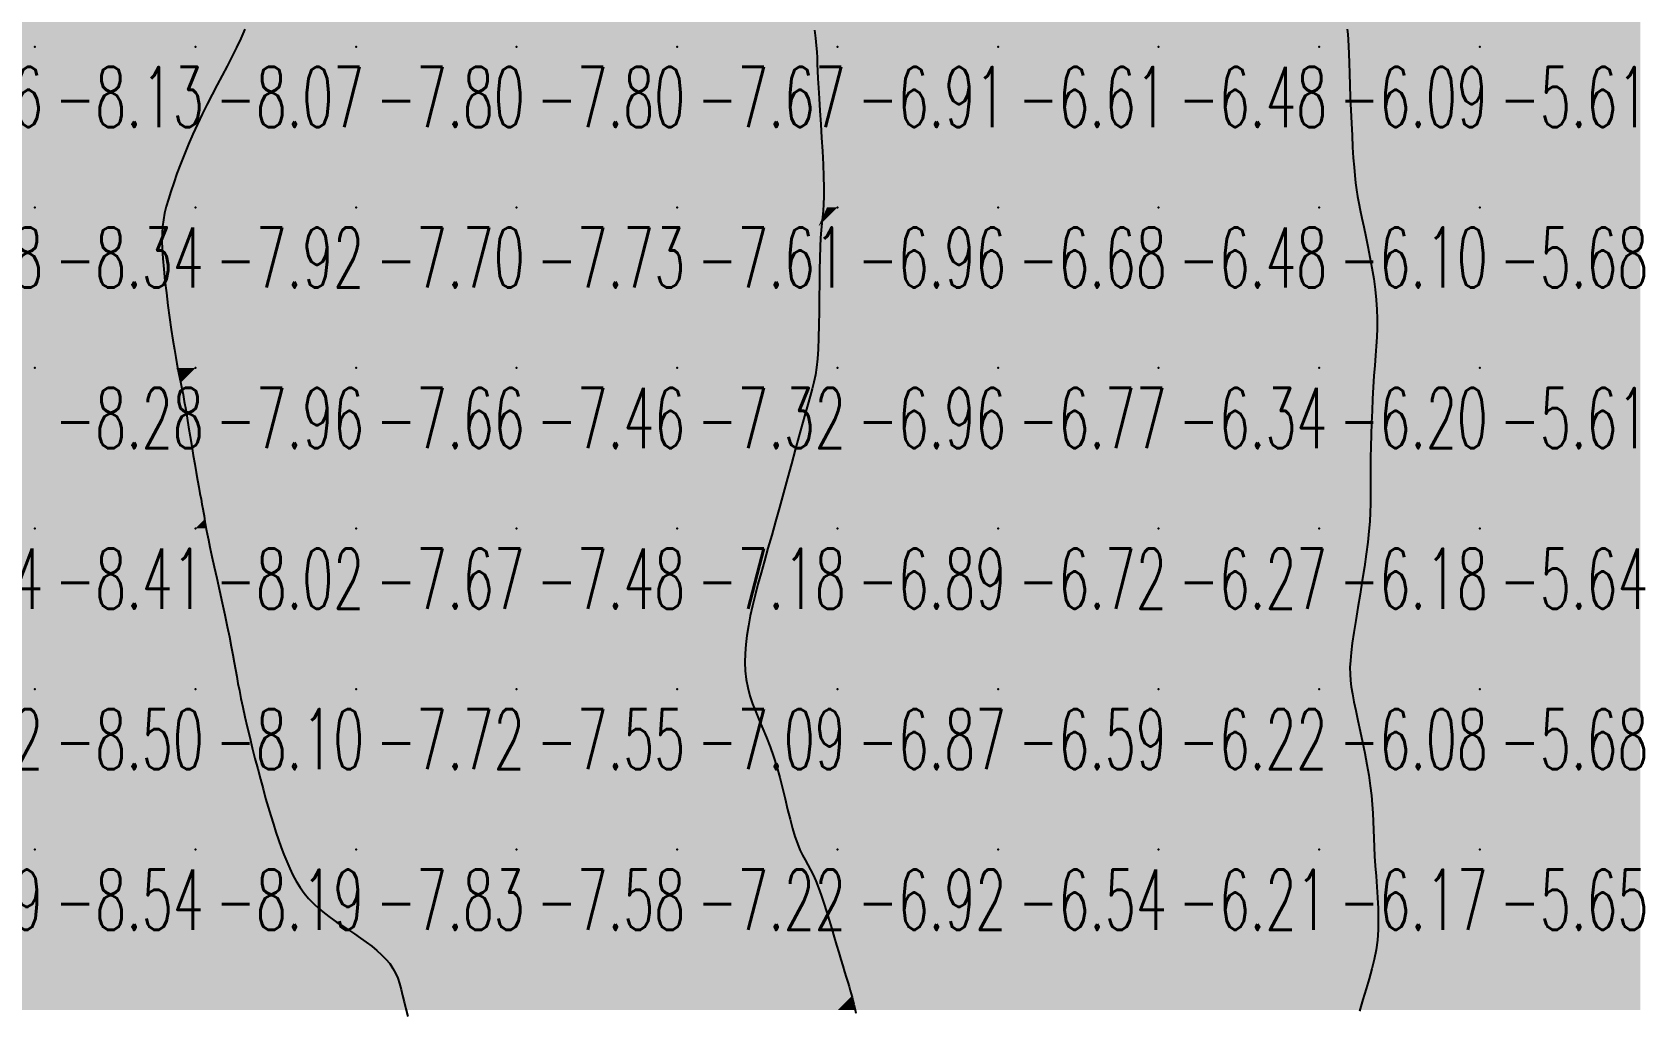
# Model space of a CAD drawing. Header units: millimetres. Extents: x 88261 to 90953, y 390274 to 392322.
# Drawn here: x 90220.1 to 90320, y 390897.3 to 390958.2 of the extents above; entities that cross this region are included whole.
import ezdxf
from ezdxf.enums import TextEntityAlignment as Align

# ---------------------------------------------------------------- set-up
doc = ezdxf.new("R2010")
doc.units = ezdxf.units.MM
doc.header["$LTSCALE"] = 25
for name, color, linetype in [('CN_03_00', 7, 'Continuous'), ('COTEAlt', 7, 'Continuous'), ('TN_COLORIAGE', 7, 'Continuous')]:
    doc.layers.add(name, color=color, linetype=linetype)
doc.styles.add('Simplex 1.0', font='Simplex.shx', dxfattribs={"width": 0.99, "height": 2.5})
doc.styles.get("Standard").update_dxf_attribs({"font": 'times.ttf'})

# ---------------------------------------------------------------- blocks, each defined once
blk = doc.blocks.new('COTE')
at = {"color": 0}
blk.add_point((0, 0), dxfattribs=at)
at = {"layer": 'COTEAlt'}
blk.add_attdef('ALT', text='', height=3.75, dxfattribs=at).set_placement((1.25, -1.25), align=Align.TOP_LEFT)

msp = doc.modelspace()

# ---------------------------------------------------------------- linework, layer by layer
at = {"layer": 'CN_03_00', "flags": 128}
for points, elevation in [([(90233.33, 390958.337), (90233.07, 390957.767), (90232.798, 390957.195), (90232.513, 390956.62), (90232.216, 390956.04), (90231.91, 390955.455), (90231.6, 390954.864), (90231.287, 390954.266), (90230.976, 390953.661), (90230.67, 390953.049), (90230.372, 390952.428), (90230.085, 390951.8), (90229.812, 390951.17), (90229.554, 390950.545), (90229.313, 390949.932), (90229.091, 390949.338), (90228.889, 390948.771), (90228.71, 390948.236), (90228.556, 390947.742), (90228.427, 390947.291), (90228.324, 390946.87), (90228.246, 390946.464), (90228.192, 390946.055), (90228.163, 390945.627), (90228.156, 390945.163), (90228.172, 390944.646), (90228.21, 390944.061), (90228.268, 390943.398), (90228.344, 390942.673), (90228.433, 390941.91), (90228.531, 390941.135), (90228.634, 390940.371), (90228.737, 390939.641), (90228.838, 390938.971), (90228.93, 390938.384), (90229.013, 390937.897), (90229.086, 390937.494), (90229.153, 390937.154), (90229.215, 390936.852), (90229.276, 390936.568), (90229.338, 390936.278), (90229.403, 390935.96), (90229.474, 390935.591), (90229.552, 390935.154), (90229.638, 390934.658), (90229.728, 390934.117), (90229.822, 390933.545), (90229.918, 390932.957), (90230.015, 390932.366), (90230.11, 390931.788), (90230.203, 390931.236), (90230.292, 390930.722), (90230.376, 390930.248), (90230.454, 390929.814), (90230.526, 390929.42), (90230.592, 390929.064), (90230.651, 390928.747), (90230.701, 390928.468), (90230.744, 390928.227), (90230.778, 390928.02), (90230.808, 390927.831), (90230.838, 390927.643), (90230.872, 390927.437), (90230.916, 390927.195), (90230.973, 390926.897), (90231.049, 390926.527), (90231.146, 390926.064), (90231.269, 390925.499), (90231.413, 390924.848), (90231.572, 390924.134), (90231.739, 390923.383), (90231.907, 390922.617), (90232.072, 390921.862), (90232.226, 390921.142), (90232.363, 390920.48), (90232.479, 390919.893), (90232.577, 390919.371), (90232.663, 390918.898), (90232.74, 390918.455), (90232.816, 390918.026), (90232.894, 390917.593), (90232.98, 390917.138), (90233.079, 390916.646), (90233.195, 390916.102), (90233.327, 390915.513), (90233.471, 390914.89), (90233.626, 390914.243), (90233.788, 390913.582), (90233.954, 390912.918), (90234.123, 390912.262), (90234.291, 390911.625), (90234.456, 390911.014), (90234.618, 390910.43), (90234.779, 390909.87), (90234.939, 390909.334), (90235.099, 390908.818), (90235.259, 390908.321), (90235.422, 390907.841), (90235.587, 390907.376), (90235.756, 390906.924), (90235.931, 390906.486), (90236.116, 390906.062), (90236.313, 390905.654), (90236.527, 390905.262), (90236.759, 390904.887), (90237.014, 390904.53), (90237.294, 390904.192), (90237.601, 390903.873), (90237.932, 390903.572), (90238.282, 390903.285), (90238.647, 390903.01), (90239.021, 390902.745), (90239.401, 390902.486), (90239.782, 390902.233), (90240.159, 390901.981), (90240.527, 390901.729), (90240.883, 390901.475), (90241.223, 390901.218), (90241.543, 390900.956), (90241.84, 390900.689), (90242.108, 390900.415), (90242.346, 390900.133), (90242.548, 390899.841), (90242.713, 390899.539), (90242.847, 390899.222), (90242.959, 390898.888), (90243.056, 390898.533), (90243.148, 390898.154), (90243.241, 390897.748), (90243.346, 390897.311), (90243.469, 390896.84)], -8), ([(90268.815, 390958.282), (90268.874, 390957.77), (90268.916, 390957.329), (90268.947, 390956.933), (90268.968, 390956.555), (90268.986, 390956.168), (90269.004, 390955.746), (90269.025, 390955.263), (90269.054, 390954.691), (90269.094, 390954.013), (90269.142, 390953.25), (90269.195, 390952.429), (90269.248, 390951.58), (90269.298, 390950.733), (90269.34, 390949.915), (90269.372, 390949.157), (90269.388, 390948.486), (90269.387, 390947.922), (90269.371, 390947.446), (90269.344, 390947.028), (90269.308, 390946.638), (90269.268, 390946.247), (90269.228, 390945.826), (90269.191, 390945.344), (90269.16, 390944.774), (90269.139, 390944.094), (90269.125, 390943.324), (90269.116, 390942.493), (90269.108, 390941.628), (90269.099, 390940.759), (90269.085, 390939.914), (90269.065, 390939.121), (90269.035, 390938.41), (90268.992, 390937.799), (90268.934, 390937.271), (90268.862, 390936.801), (90268.773, 390936.361), (90268.666, 390935.926), (90268.54, 390935.47), (90268.394, 390934.965), (90268.227, 390934.386), (90268.037, 390933.714), (90267.829, 390932.958), (90267.605, 390932.137), (90267.37, 390931.268), (90267.126, 390930.369), (90266.878, 390929.457), (90266.629, 390928.549), (90266.383, 390927.664), (90266.144, 390926.815), (90265.912, 390926.004), (90265.691, 390925.228), (90265.483, 390924.484), (90265.288, 390923.771), (90265.109, 390923.086), (90264.948, 390922.427), (90264.807, 390921.791), (90264.688, 390921.176), (90264.592, 390920.581), (90264.523, 390920.003), (90264.482, 390919.442), (90264.473, 390918.895), (90264.496, 390918.362), (90264.556, 390917.839), (90264.653, 390917.327), (90264.788, 390916.822), (90264.957, 390916.319), (90265.152, 390915.813), (90265.365, 390915.299), (90265.589, 390914.769), (90265.818, 390914.22), (90266.044, 390913.644), (90266.259, 390913.037), (90266.459, 390912.396), (90266.644, 390911.731), (90266.817, 390911.057), (90266.981, 390910.389), (90267.137, 390909.739), (90267.29, 390909.123), (90267.441, 390908.554), (90267.592, 390908.047), (90267.748, 390907.611), (90267.906, 390907.233), (90268.067, 390906.899), (90268.231, 390906.59), (90268.396, 390906.291), (90268.563, 390905.985), (90268.731, 390905.656), (90268.899, 390905.287), (90269.068, 390904.866), (90269.235, 390904.4), (90269.401, 390903.9), (90269.565, 390903.377), (90269.725, 390902.844), (90269.881, 390902.311), (90270.033, 390901.79), (90270.178, 390901.292), (90270.317, 390900.826), (90270.448, 390900.395), (90270.572, 390899.996), (90270.686, 390899.629), (90270.791, 390899.294), (90270.886, 390898.99), (90270.969, 390898.716), (90271.041, 390898.471), (90271.101, 390898.252), (90271.153, 390898.047), (90271.203, 390897.839), (90271.255, 390897.612), (90271.314, 390897.352), (90271.386, 390897.042)], -7), ([(90302, 390958.344), (90302.038, 390958.036), (90302.065, 390957.683), (90302.083, 390957.273), (90302.098, 390956.793), (90302.114, 390956.231), (90302.134, 390955.58), (90302.159, 390954.858), (90302.188, 390954.087), (90302.221, 390953.292), (90302.256, 390952.493), (90302.295, 390951.716), (90302.335, 390950.983), (90302.377, 390950.317), (90302.421, 390949.734), (90302.468, 390949.222), (90302.519, 390948.761), (90302.577, 390948.334), (90302.644, 390947.92), (90302.72, 390947.501), (90302.809, 390947.058), (90302.911, 390946.571), (90303.028, 390946.026), (90303.154, 390945.431), (90303.285, 390944.798), (90303.415, 390944.139), (90303.538, 390943.466), (90303.648, 390942.792), (90303.74, 390942.128), (90303.809, 390941.487), (90303.85, 390940.878), (90303.866, 390940.294), (90303.861, 390939.725), (90303.838, 390939.16), (90303.804, 390938.589), (90303.76, 390938.002), (90303.713, 390937.388), (90303.664, 390936.738), (90303.619, 390936.045), (90303.578, 390935.318), (90303.542, 390934.57), (90303.511, 390933.815), (90303.486, 390933.066), (90303.466, 390932.336), (90303.452, 390931.638), (90303.446, 390930.986), (90303.445, 390930.388), (90303.448, 390929.831), (90303.449, 390929.298), (90303.445, 390928.772), (90303.43, 390928.235), (90303.401, 390927.671), (90303.353, 390927.061), (90303.282, 390926.389), (90303.186, 390925.645), (90303.069, 390924.842), (90302.938, 390924.006), (90302.8, 390923.157), (90302.662, 390922.319), (90302.53, 390921.514), (90302.411, 390920.764), (90302.312, 390920.092), (90302.238, 390919.514), (90302.191, 390919.015), (90302.168, 390918.572), (90302.171, 390918.164), (90302.197, 390917.77), (90302.247, 390917.367), (90302.319, 390916.933), (90302.414, 390916.447), (90302.529, 390915.893), (90302.659, 390915.28), (90302.799, 390914.623), (90302.943, 390913.937), (90303.084, 390913.239), (90303.216, 390912.542), (90303.334, 390911.863), (90303.432, 390911.217), (90303.504, 390910.614), (90303.556, 390910.048), (90303.591, 390909.509), (90303.615, 390908.984), (90303.632, 390908.465), (90303.649, 390907.939), (90303.67, 390907.396), (90303.7, 390906.825), (90303.743, 390906.219), (90303.793, 390905.582), (90303.844, 390904.924), (90303.889, 390904.252), (90303.922, 390903.576), (90303.935, 390902.904), (90303.922, 390902.245), (90303.876, 390901.606), (90303.792, 390900.994), (90303.675, 390900.397), (90303.528, 390899.803), (90303.359, 390899.197), (90303.172, 390898.565), (90302.974, 390897.894), (90302.769, 390897.17)], -6)]:
    msp.add_lwpolyline(points, dxfattribs=dict(at, elevation=elevation))
at = {"layer": 'TN_COLORIAGE', "color": 171}
for points in [[(90210.249, 390957.239, -8.197), (90220.249, 390957.239, -8.197), (90220.249, 390967.239, -8.197)], [(90210.249, 390967.239, -8.197), (90210.249, 390957.239, -8.197), (90220.249, 390967.239, -8.197)], [(90220.249, 390957.239, -8.266), (90230.249, 390957.239, -8.266), (90230.249, 390967.239, -8.266)], [(90220.249, 390967.239, -8.266), (90220.249, 390957.239, -8.266), (90230.249, 390967.239, -8.266)], [(90230.249, 390967.239, -8), (90237.674, 390967.239, -8), (90230.249, 390957.239, -8), (90234.701, 390961.692, -8)], [(90232.96, 390957.239, -8.074), (90234.701, 390961.692, -8.074), (90230.249, 390957.239, -8.074)], [(90210.249, 390947.239, -8.13), (90220.249, 390947.239, -8.13), (90220.249, 390957.239, -8.13)], [(90210.249, 390957.239, -8.13), (90210.249, 390947.239, -8.13), (90220.249, 390957.239, -8.13)], [(90220.249, 390947.239, -8), (90228.276, 390947.239, -8), (90230.249, 390957.239, -8), (90230.249, 390952.523, -8)], [(90220.249, 390957.239, -8.074), (90220.249, 390947.239, -8.074), (90230.249, 390957.239, -8.074)], [(90232.96, 390957.239, -8.074), (90230.249, 390952.523, -8.074), (90230.249, 390957.239, -8.074)], [(90210.249, 390937.239, -8.338), (90220.249, 390937.239, -8.338), (90220.249, 390947.239, -8.338)], [(90210.249, 390947.239, -8.338), (90210.249, 390937.239, -8.338), (90220.249, 390947.239, -8.338)], [(90220.249, 390947.239, -8), (90228.276, 390947.239, -8), (90220.249, 390937.239, -8), (90227.982, 390944.972, -8)], [(90227.982, 390944.972, -8.283), (90229.054, 390937.239, -8.283), (90220.249, 390937.239, -8.283)], [(90210.249, 390927.239, -8.283), (90220.249, 390927.239, -8.283), (90220.249, 390937.239, -8.283)], [(90210.249, 390937.239, -8.283), (90210.249, 390927.239, -8.283), (90220.249, 390937.239, -8.283)], [(90220.249, 390927.239, -8), (90229.385, 390936.376, -8), (90220.249, 390937.239, -8), (90229.054, 390937.239, -8)], [(90220.249, 390927.239, -8), (90229.385, 390936.376, -8), (90230.249, 390927.239, -8), (90230.249, 390930.802, -8)], [(90230.839, 390927.83, -8.021), (90230.249, 390930.802, -8.021), (90230.249, 390927.239, -8.021)], [(90230.839, 390927.83, -8.021), (90230.858, 390927.239, -8.021), (90230.249, 390927.239, -8.021)], [(90210.249, 390917.239, -8.406), (90220.249, 390917.239, -8.406), (90220.249, 390927.239, -8.406)], [(90210.249, 390927.239, -8.406), (90210.249, 390917.239, -8.406), (90220.249, 390927.239, -8.406)], [(90220.249, 390917.239, -8.021), (90230.249, 390917.239, -8.021), (90230.249, 390927.239, -8.021)], [(90220.249, 390927.239, -8.021), (90220.249, 390917.239, -8.021), (90230.249, 390927.239, -8.021)], [(90230.249, 390917.239, -8), (90232.609, 390919.6, -8), (90230.249, 390927.239, -8), (90230.858, 390927.239, -8)], [(90232.609, 390919.6, -8.101), (90232.885, 390917.239, -8.101), (90230.249, 390917.239, -8.101)], [(90210.249, 390907.239, -8.498), (90220.249, 390907.239, -8.498), (90220.249, 390917.239, -8.498)], [(90210.249, 390917.239, -8.498), (90210.249, 390907.239, -8.498), (90220.249, 390917.239, -8.498)], [(90220.249, 390907.239, -8.101), (90230.249, 390907.239, -8.101), (90230.249, 390917.239, -8.101)], [(90220.249, 390917.239, -8.101), (90220.249, 390907.239, -8.101), (90230.249, 390917.239, -8.101)], [(90230.249, 390907.239, -8), (90234.327, 390911.318, -8), (90230.249, 390917.239, -8), (90232.885, 390917.239, -8)], [(90234.327, 390911.318, -8.195), (90235.551, 390907.239, -8.195), (90230.249, 390907.239, -8.195)], [(90210.249, 390897.28, -8.539), (90210.276, 390897.267, -8.539), (90210.249, 390907.239, -8.539), (90220.249, 390907.239, -8.539)], [(90210.333, 390897.239, -8.539), (90210.276, 390897.267, -8.539), (90220.249, 390897.239, -8.539), (90220.249, 390907.239, -8.539)], [(90220.249, 390897.239, -8.195), (90230.249, 390897.239, -8.195), (90230.249, 390907.239, -8.195)], [(90220.249, 390907.239, -8.195), (90220.249, 390897.239, -8.195), (90230.249, 390907.239, -8.195)], [(90230.249, 390897.239, -8), (90236.991, 390903.982, -8), (90230.249, 390907.239, -8), (90235.551, 390907.239, -8)], [(90230.249, 390897.239, -8), (90236.991, 390903.982, -8), (90240.249, 390897.239, -8), (90240.249, 390901.987, -8)], [(90242.965, 390899.955, -8.156), (90240.249, 390901.987, -8.156), (90240.249, 390897.239, -8.156)], [(90242.965, 390899.955, -8.156), (90243.179, 390897.239, -8.156), (90240.249, 390897.239, -8.156)]]:
    msp.add_solid(points, dxfattribs=at)
at = {"layer": 'TN_COLORIAGE', "color": 161}
for points in [[(90234.701, 390961.692, -7.801), (90232.96, 390957.239, -7.801), (90240.249, 390967.239, -7.801), (90240.249, 390957.239, -7.801)], [(90240.249, 390957.239, -7.575), (90250.249, 390957.239, -7.575), (90250.249, 390967.239, -7.575)], [(90240.249, 390967.239, -7.575), (90240.249, 390957.239, -7.575), (90250.249, 390967.239, -7.575)], [(90250.249, 390957.239, -7.153), (90260.249, 390957.239, -7.153), (90260.249, 390967.239, -7.153)], [(90250.249, 390967.239, -7.153), (90250.249, 390957.239, -7.153), (90260.249, 390967.239, -7.153)], [(90260.249, 390957.239, -7), (90267.826, 390964.817, -7), (90260.249, 390967.239, -7), (90264.398, 390967.239, -7)], [(90267.826, 390964.817, -7.673), (90269.034, 390957.239, -7.673), (90260.249, 390957.239, -7.673)], [(90230.249, 390947.239, -7.801), (90240.249, 390947.239, -7.801), (90240.249, 390957.239, -7.801)], [(90230.249, 390952.523, -7.801), (90232.96, 390957.239, -7.801), (90230.249, 390947.239, -7.801), (90240.249, 390957.239, -7.801)], [(90240.249, 390947.239, -7.797), (90250.249, 390947.239, -7.797), (90250.249, 390957.239, -7.797)], [(90240.249, 390957.239, -7.797), (90240.249, 390947.239, -7.797), (90250.249, 390957.239, -7.797)], [(90250.249, 390947.239, -7.673), (90260.249, 390947.239, -7.673), (90260.249, 390957.239, -7.673)], [(90250.249, 390957.239, -7.673), (90250.249, 390947.239, -7.673), (90260.249, 390957.239, -7.673)], [(90260.249, 390957.239, -7), (90269.034, 390957.239, -7), (90260.249, 390947.239, -7), (90268.926, 390955.916, -7)], [(90268.926, 390955.916, -7.61), (90269.588, 390947.239, -7.61), (90260.249, 390947.239, -7.61)], [(90230.249, 390952.523, -7.917), (90228.276, 390947.239, -7.917), (90230.249, 390947.239, -7.917)], [(90229.054, 390937.239, -7.917), (90227.982, 390944.972, -7.917), (90230.249, 390937.239, -7.917), (90230.249, 390947.239, -7.917)], [(90227.982, 390944.972, -7.917), (90228.276, 390947.239, -7.917), (90230.249, 390947.239, -7.917)], [(90230.249, 390937.239, -7.698), (90240.249, 390937.239, -7.698), (90240.249, 390947.239, -7.698)], [(90230.249, 390947.239, -7.698), (90230.249, 390937.239, -7.698), (90240.249, 390947.239, -7.698)], [(90240.249, 390937.239, -7.725), (90250.249, 390937.239, -7.725), (90250.249, 390947.239, -7.725)], [(90240.249, 390947.239, -7.725), (90240.249, 390937.239, -7.725), (90250.249, 390947.239, -7.725)], [(90250.249, 390937.239, -7.61), (90260.249, 390937.239, -7.61), (90260.249, 390947.239, -7.61)], [(90250.249, 390947.239, -7.61), (90250.249, 390937.239, -7.61), (90260.249, 390947.239, -7.61)], [(90260.249, 390947.239, -7), (90269.588, 390947.239, -7), (90260.249, 390937.239, -7), (90269.05, 390946.041, -7)], [(90269.05, 390946.041, -7.317), (90269.172, 390937.239, -7.317), (90260.249, 390937.239, -7.317)], [(90229.054, 390937.239, -7.962), (90229.385, 390936.376, -7.962), (90230.249, 390937.239, -7.962)], [(90230.249, 390930.802, -7.962), (90229.385, 390936.376, -7.962), (90230.249, 390937.239, -7.962)], [(90230.249, 390930.802, -7.661), (90230.839, 390927.83, -7.661), (90230.249, 390937.239, -7.661), (90240.249, 390937.239, -7.661)], [(90230.858, 390927.239, -7.661), (90230.839, 390927.83, -7.661), (90240.249, 390927.239, -7.661), (90240.249, 390937.239, -7.661)], [(90240.249, 390927.239, -7.46), (90250.249, 390927.239, -7.46), (90250.249, 390937.239, -7.46)], [(90240.249, 390937.239, -7.46), (90240.249, 390927.239, -7.46), (90250.249, 390937.239, -7.46)], [(90250.249, 390927.239, -7.317), (90260.249, 390927.239, -7.317), (90260.249, 390937.239, -7.317)], [(90250.249, 390937.239, -7.317), (90250.249, 390927.239, -7.317), (90260.249, 390937.239, -7.317)], [(90260.249, 390937.239, -7), (90269.172, 390937.239, -7), (90260.249, 390927.239, -7), (90268.469, 390935.459, -7)], [(90266.314, 390927.239, -7.177), (90268.469, 390935.459, -7.177), (90260.249, 390927.239, -7.177)], [(90230.858, 390927.239, -7.672), (90232.609, 390919.6, -7.672), (90240.249, 390927.239, -7.672)], [(90232.885, 390917.239, -7.672), (90232.609, 390919.6, -7.672), (90240.249, 390917.239, -7.672), (90240.249, 390927.239, -7.672)], [(90240.249, 390917.239, -7.477), (90250.249, 390917.239, -7.477), (90250.249, 390927.239, -7.477)], [(90240.249, 390927.239, -7.477), (90240.249, 390917.239, -7.477), (90250.249, 390927.239, -7.477)], [(90250.249, 390917.239, -7.177), (90260.249, 390917.239, -7.177), (90260.249, 390927.239, -7.177)], [(90250.249, 390927.239, -7.177), (90250.249, 390917.239, -7.177), (90260.249, 390927.239, -7.177)], [(90260.249, 390927.239, -7), (90266.314, 390927.239, -7), (90260.249, 390917.239, -7), (90264.576, 390921.567, -7)], [(90264.224, 390917.239, -7.087), (90264.576, 390921.567, -7.087), (90260.249, 390917.239, -7.087)], [(90232.885, 390917.239, -7.717), (90234.327, 390911.318, -7.717), (90240.249, 390917.239, -7.717)], [(90235.551, 390907.239, -7.717), (90234.327, 390911.318, -7.717), (90240.249, 390907.239, -7.717), (90240.249, 390917.239, -7.717)], [(90240.249, 390907.239, -7.551), (90250.249, 390907.239, -7.551), (90250.249, 390917.239, -7.551)], [(90240.249, 390917.239, -7.551), (90240.249, 390907.239, -7.551), (90250.249, 390917.239, -7.551)], [(90250.249, 390907.239, -7.087), (90260.249, 390907.239, -7.087), (90260.249, 390917.239, -7.087)], [(90250.249, 390917.239, -7.087), (90250.249, 390907.239, -7.087), (90260.249, 390917.239, -7.087)], [(90260.249, 390907.239, -7), (90266.445, 390913.436, -7), (90260.249, 390917.239, -7), (90264.224, 390917.239, -7)], [(90266.445, 390913.436, -7.216), (90267.553, 390907.239, -7.216), (90260.249, 390907.239, -7.216)], [(90235.551, 390907.239, -7.827), (90236.991, 390903.982, -7.827), (90240.249, 390907.239, -7.827)], [(90240.249, 390901.987, -7.827), (90236.991, 390903.982, -7.827), (90240.249, 390907.239, -7.827)], [(90240.249, 390901.987, -7.581), (90242.965, 390899.955, -7.581), (90240.249, 390907.239, -7.581), (90250.249, 390907.239, -7.581)], [(90243.179, 390897.239, -7.581), (90242.965, 390899.955, -7.581), (90250.249, 390897.239, -7.581), (90250.249, 390907.239, -7.581)], [(90250.249, 390897.239, -7.216), (90260.249, 390897.239, -7.216), (90260.249, 390907.239, -7.216)], [(90250.249, 390907.239, -7.216), (90250.249, 390897.239, -7.216), (90260.249, 390907.239, -7.216)], [(90260.249, 390897.239, -7), (90268.899, 390905.889, -7), (90260.249, 390907.239, -7), (90267.553, 390907.239, -7)], [(90260.249, 390897.239, -7), (90268.899, 390905.889, -7), (90270.249, 390897.239, -7), (90270.249, 390900.924, -7)], [(90271.175, 390898.165, -7.046), (90270.249, 390900.924, -7.046), (90270.249, 390897.239, -7.046)], [(90271.175, 390898.165, -7.046), (90271.296, 390897.239, -7.046), (90270.249, 390897.239, -7.046)]]:
    msp.add_solid(points, dxfattribs=at)
at = {"layer": 'TN_COLORIAGE', "color": 151}
for points in [[(90269.034, 390957.239, -6.785), (90267.826, 390964.817, -6.785), (90270.249, 390957.239, -6.785), (90270.249, 390967.239, -6.785)], [(90270.249, 390957.239, -6.47), (90280.249, 390957.239, -6.47), (90280.249, 390967.239, -6.47)], [(90270.249, 390967.239, -6.47), (90270.249, 390957.239, -6.47), (90280.249, 390967.239, -6.47)], [(90280.249, 390957.239, -6.165), (90290.249, 390957.239, -6.165), (90290.249, 390967.239, -6.165)], [(90280.249, 390967.239, -6.165), (90280.249, 390957.239, -6.165), (90290.249, 390967.239, -6.165)], [(90290.249, 390957.239, -6), (90298.102, 390965.092, -6), (90290.249, 390967.239, -6), (90295.832, 390967.239, -6)], [(90290.249, 390957.239, -6), (90298.102, 390965.092, -6), (90300.249, 390957.239, -6), (90300.249, 390961.222, -6)], [(90302.08, 390959.071, -6.086), (90300.249, 390961.222, -6.086), (90300.249, 390957.239, -6.086)], [(90302.06, 390957.239, -6.086), (90302.08, 390959.071, -6.086), (90300.249, 390957.239, -6.086)], [(90269.588, 390947.239, -6.907), (90268.926, 390955.916, -6.907), (90270.249, 390947.239, -6.907), (90270.249, 390957.239, -6.907)], [(90268.926, 390955.916, -6.907), (90269.034, 390957.239, -6.907), (90270.249, 390957.239, -6.907)], [(90270.249, 390947.239, -6.611), (90280.249, 390947.239, -6.611), (90280.249, 390957.239, -6.611)], [(90270.249, 390957.239, -6.611), (90270.249, 390947.239, -6.611), (90280.249, 390957.239, -6.611)], [(90280.249, 390947.239, -6.478), (90290.249, 390947.239, -6.478), (90290.249, 390957.239, -6.478)], [(90280.249, 390957.239, -6.478), (90280.249, 390947.239, -6.478), (90290.249, 390957.239, -6.478)], [(90290.249, 390957.239, -6.086), (90290.249, 390947.239, -6.086), (90300.249, 390957.239, -6.086)], [(90290.249, 390947.239, -6.086), (90300.249, 390947.239, -6.086), (90300.249, 390957.239, -6.086)], [(90300.249, 390947.239, -6), (90302.365, 390949.355, -6), (90300.249, 390957.239, -6), (90302.06, 390957.239, -6)], [(90302.365, 390949.355, -6.105), (90302.745, 390947.239, -6.105), (90300.249, 390947.239, -6.105)], [(90269.172, 390937.239, -6.957), (90269.05, 390946.041, -6.957), (90270.249, 390937.239, -6.957), (90270.249, 390947.239, -6.957)], [(90269.05, 390946.041, -6.957), (90269.588, 390947.239, -6.957), (90270.249, 390947.239, -6.957)], [(90270.249, 390937.239, -6.684), (90280.249, 390937.239, -6.684), (90280.249, 390947.239, -6.684)], [(90270.249, 390947.239, -6.684), (90270.249, 390937.239, -6.684), (90280.249, 390947.239, -6.684)], [(90280.249, 390937.239, -6.478), (90290.249, 390937.239, -6.478), (90290.249, 390947.239, -6.478)], [(90280.249, 390947.239, -6.478), (90280.249, 390937.239, -6.478), (90290.249, 390947.239, -6.478)], [(90290.249, 390947.239, -6.105), (90290.249, 390937.239, -6.105), (90300.249, 390947.239, -6.105)], [(90290.249, 390937.239, -6.105), (90300.249, 390937.239, -6.105), (90300.249, 390947.239, -6.105)], [(90300.249, 390937.239, -6), (90304.121, 390941.112, -6), (90300.249, 390947.239, -6), (90302.745, 390947.239, -6)], [(90303.624, 390937.239, -6.199), (90304.121, 390941.112, -6.199), (90300.249, 390937.239, -6.199)], [(90268.469, 390935.459, -6.885), (90266.314, 390927.239, -6.885), (90270.249, 390937.239, -6.885), (90270.249, 390927.239, -6.885)], [(90268.469, 390935.459, -6.962), (90269.172, 390937.239, -6.962), (90270.249, 390937.239, -6.962)], [(90270.249, 390927.239, -6.767), (90280.249, 390927.239, -6.767), (90280.249, 390937.239, -6.767)], [(90270.249, 390937.239, -6.767), (90270.249, 390927.239, -6.767), (90280.249, 390937.239, -6.767)], [(90280.249, 390927.239, -6.336), (90290.249, 390927.239, -6.336), (90290.249, 390937.239, -6.336)], [(90280.249, 390937.239, -6.336), (90280.249, 390927.239, -6.336), (90290.249, 390937.239, -6.336)], [(90290.249, 390937.239, -6.199), (90290.249, 390927.239, -6.199), (90300.249, 390937.239, -6.199)], [(90290.249, 390927.239, -6.199), (90300.249, 390927.239, -6.199), (90300.249, 390937.239, -6.199)], [(90300.249, 390937.239, -6), (90303.624, 390937.239, -6), (90300.249, 390927.239, -6), (90303.369, 390930.36, -6)], [(90303.369, 390930.36, -6.177), (90303.574, 390927.239, -6.177), (90300.249, 390927.239, -6.177)], [(90264.576, 390921.567, -6.868), (90264.224, 390917.239, -6.868), (90270.249, 390927.239, -6.868), (90270.249, 390917.239, -6.868)], [(90264.576, 390921.567, -6.885), (90266.314, 390927.239, -6.885), (90270.249, 390927.239, -6.885)], [(90270.249, 390917.239, -6.721), (90280.249, 390917.239, -6.721), (90280.249, 390927.239, -6.721)], [(90270.249, 390927.239, -6.721), (90270.249, 390917.239, -6.721), (90280.249, 390927.239, -6.721)], [(90280.249, 390917.239, -6.27), (90290.249, 390917.239, -6.27), (90290.249, 390927.239, -6.27)], [(90280.249, 390927.239, -6.27), (90280.249, 390917.239, -6.27), (90290.249, 390927.239, -6.27)], [(90290.249, 390927.239, -6.177), (90290.249, 390917.239, -6.177), (90300.249, 390927.239, -6.177)], [(90290.249, 390917.239, -6.177), (90300.249, 390917.239, -6.177), (90300.249, 390927.239, -6.177)], [(90300.249, 390927.239, -6), (90303.574, 390927.239, -6), (90300.249, 390917.239, -6), (90302.028, 390919.019, -6)], [(90302.028, 390919.019, -6.077), (90302.185, 390917.239, -6.077), (90300.249, 390917.239, -6.077)], [(90264.224, 390917.239, -6.868), (90266.445, 390913.436, -6.868), (90270.249, 390917.239, -6.868)], [(90267.553, 390907.239, -6.868), (90266.445, 390913.436, -6.868), (90270.249, 390907.239, -6.868), (90270.249, 390917.239, -6.868)], [(90270.249, 390907.239, -6.59), (90280.249, 390907.239, -6.59), (90280.249, 390917.239, -6.59)], [(90270.249, 390917.239, -6.59), (90270.249, 390907.239, -6.59), (90280.249, 390917.239, -6.59)], [(90280.249, 390907.239, -6.222), (90290.249, 390907.239, -6.222), (90290.249, 390917.239, -6.222)], [(90280.249, 390917.239, -6.222), (90280.249, 390907.239, -6.222), (90290.249, 390917.239, -6.222)], [(90290.249, 390917.239, -6.077), (90290.249, 390907.239, -6.077), (90300.249, 390917.239, -6.077)], [(90290.249, 390907.239, -6.077), (90300.249, 390907.239, -6.077), (90300.249, 390917.239, -6.077)], [(90300.249, 390907.239, -6), (90303.715, 390910.705, -6), (90300.249, 390917.239, -6), (90302.185, 390917.239, -6)], [(90303.547, 390907.239, -6.17), (90303.715, 390910.705, -6.17), (90300.249, 390907.239, -6.17)], [(90267.553, 390907.239, -6.92), (90268.899, 390905.889, -6.92), (90270.249, 390907.239, -6.92)], [(90270.249, 390900.924, -6.92), (90268.899, 390905.889, -6.92), (90270.249, 390907.239, -6.92)], [(90270.249, 390900.924, -6.545), (90271.175, 390898.165, -6.545), (90270.249, 390907.239, -6.545), (90280.249, 390907.239, -6.545)], [(90271.296, 390897.239, -6.545), (90271.175, 390898.165, -6.545), (90280.249, 390897.239, -6.545), (90280.249, 390907.239, -6.545)], [(90280.249, 390897.239, -6.206), (90290.249, 390897.239, -6.206), (90290.249, 390907.239, -6.206)], [(90280.249, 390907.239, -6.206), (90280.249, 390897.239, -6.206), (90290.249, 390907.239, -6.206)], [(90290.249, 390907.239, -6.17), (90290.249, 390897.239, -6.17), (90300.249, 390907.239, -6.17)], [(90290.249, 390897.239, -6.17), (90300.249, 390897.239, -6.17), (90300.249, 390907.239, -6.17)], [(90300.249, 390897.239, -6), (90304.299, 390901.29, -6), (90300.249, 390907.239, -6), (90303.547, 390907.239, -6)], [(90302.512, 390897.239, -6.236), (90304.299, 390901.29, -6.236), (90300.249, 390897.239, -6.236)]]:
    msp.add_solid(points, dxfattribs=at)
at = {"layer": 'TN_COLORIAGE', "color": 141}
for points in [[(90302.08, 390959.071, -5.609), (90302.06, 390957.239, -5.609), (90310.249, 390967.239, -5.609), (90310.249, 390957.239, -5.609)], [(90310.249, 390967.239, -5.287), (90310.249, 390957.239, -5.287), (90320.249, 390967.239, -5.287)], [(90310.249, 390957.239, -5.287), (90320.249, 390957.239, -5.287), (90320.249, 390967.239, -5.287)], [(90302.06, 390957.239, -5.609), (90302.365, 390949.355, -5.609), (90310.249, 390957.239, -5.609)], [(90302.745, 390947.239, -5.609), (90302.365, 390949.355, -5.609), (90310.249, 390947.239, -5.609), (90310.249, 390957.239, -5.609)], [(90310.249, 390957.239, -5.425), (90310.249, 390947.239, -5.425), (90320.249, 390957.239, -5.425)], [(90310.249, 390947.239, -5.425), (90320.249, 390947.239, -5.425), (90320.249, 390957.239, -5.425)], [(90302.745, 390947.239, -5.685), (90304.121, 390941.112, -5.685), (90310.249, 390947.239, -5.685)], [(90304.121, 390941.112, -5.609), (90303.624, 390937.239, -5.609), (90310.249, 390947.239, -5.609), (90310.249, 390937.239, -5.609)], [(90310.249, 390947.239, -5.315), (90310.249, 390937.239, -5.315), (90320.249, 390947.239, -5.315)], [(90310.249, 390937.239, -5.315), (90320.249, 390937.239, -5.315), (90320.249, 390947.239, -5.315)], [(90303.369, 390930.36, -5.609), (90303.624, 390937.239, -5.609), (90310.249, 390937.239, -5.609)], [(90303.574, 390927.239, -5.609), (90303.369, 390930.36, -5.609), (90310.249, 390927.239, -5.609), (90310.249, 390937.239, -5.609)], [(90310.249, 390937.239, -5.299), (90310.249, 390927.239, -5.299), (90320.249, 390937.239, -5.299)], [(90310.249, 390927.239, -5.299), (90320.249, 390927.239, -5.299), (90320.249, 390937.239, -5.299)], [(90302.028, 390919.019, -5.644), (90303.574, 390927.239, -5.644), (90310.249, 390927.239, -5.644)], [(90302.185, 390917.239, -5.644), (90302.028, 390919.019, -5.644), (90310.249, 390917.239, -5.644), (90310.249, 390927.239, -5.644)], [(90310.249, 390927.239, -5.305), (90310.249, 390917.239, -5.305), (90320.249, 390927.239, -5.305)], [(90310.249, 390917.239, -5.305), (90320.249, 390917.239, -5.305), (90320.249, 390927.239, -5.305)], [(90302.185, 390917.239, -5.679), (90303.715, 390910.705, -5.679), (90310.249, 390917.239, -5.679)], [(90303.715, 390910.705, -5.654), (90303.547, 390907.239, -5.654), (90310.249, 390917.239, -5.654), (90310.249, 390907.239, -5.654)], [(90310.249, 390917.239, -5.261), (90310.249, 390907.239, -5.261), (90320.249, 390917.239, -5.261)], [(90310.249, 390907.239, -5.261), (90320.249, 390907.239, -5.261), (90320.249, 390917.239, -5.261)], [(90304.299, 390901.29, -5.194), (90302.512, 390897.239, -5.194), (90310.249, 390907.239, -5.194), (90310.249, 390897.239, -5.194)], [(90303.547, 390907.239, -5.654), (90304.299, 390901.29, -5.654), (90310.249, 390907.239, -5.654)], [(90310.249, 390907.239, -5.733), (90310.249, 390897.239, -5.733), (90320.249, 390907.239, -5.733)], [(90310.249, 390897.239, -5.733), (90320.249, 390897.239, -5.733), (90320.249, 390907.239, -5.733)]]:
    msp.add_solid(points, dxfattribs=at)

# ---------------------------------------------------------------- block references
at = {"layer": 'COTEAlt'}
ref = msp.add_blockref('COTE', (90210.249, 390957.239), dxfattribs=at)
ref.add_attrib('ALT', '-8.26', dxfattribs={"height": 3.75, "style": 'Simplex 1.0', "width": 0.6}).set_placement((90211.499, 390955.989), align=Align.TOP_LEFT)
ref = msp.add_blockref('COTE', (90220.249, 390957.239), dxfattribs=at)
ref.add_attrib('ALT', '-8.13', dxfattribs={"height": 3.75, "style": 'Simplex 1.0', "width": 0.6}).set_placement((90221.499, 390955.989), align=Align.TOP_LEFT)
ref = msp.add_blockref('COTE', (90230.249, 390957.239), dxfattribs=at)
ref.add_attrib('ALT', '-8.07', dxfattribs={"height": 3.75, "style": 'Simplex 1.0', "width": 0.6}).set_placement((90231.499, 390955.989), align=Align.TOP_LEFT)
ref = msp.add_blockref('COTE', (90240.249, 390957.239), dxfattribs=at)
ref.add_attrib('ALT', '-7.80', dxfattribs={"height": 3.75, "style": 'Simplex 1.0', "width": 0.6}).set_placement((90241.499, 390955.989), align=Align.TOP_LEFT)
ref = msp.add_blockref('COTE', (90250.249, 390957.239), dxfattribs=at)
ref.add_attrib('ALT', '-7.80', dxfattribs={"height": 3.75, "style": 'Simplex 1.0', "width": 0.6}).set_placement((90251.499, 390955.989), align=Align.TOP_LEFT)
ref = msp.add_blockref('COTE', (90260.249, 390957.239), dxfattribs=at)
ref.add_attrib('ALT', '-7.67', dxfattribs={"height": 3.75, "style": 'Simplex 1.0', "width": 0.6}).set_placement((90261.499, 390955.989), align=Align.TOP_LEFT)
ref = msp.add_blockref('COTE', (90270.249, 390957.239), dxfattribs=at)
ref.add_attrib('ALT', '-6.91', dxfattribs={"height": 3.75, "style": 'Simplex 1.0', "width": 0.6}).set_placement((90271.499, 390955.989), align=Align.TOP_LEFT)
ref = msp.add_blockref('COTE', (90280.249, 390957.239), dxfattribs=at)
ref.add_attrib('ALT', '-6.61', dxfattribs={"height": 3.75, "style": 'Simplex 1.0', "width": 0.6}).set_placement((90281.499, 390955.989), align=Align.TOP_LEFT)
ref = msp.add_blockref('COTE', (90290.249, 390957.239), dxfattribs=at)
ref.add_attrib('ALT', '-6.48', dxfattribs={"height": 3.75, "style": 'Simplex 1.0', "width": 0.6}).set_placement((90291.499, 390955.989), align=Align.TOP_LEFT)
ref = msp.add_blockref('COTE', (90300.249, 390957.239), dxfattribs=at)
ref.add_attrib('ALT', '-6.09', dxfattribs={"height": 3.75, "style": 'Simplex 1.0', "width": 0.6}).set_placement((90301.499, 390955.989), align=Align.TOP_LEFT)
ref = msp.add_blockref('COTE', (90310.249, 390957.239), dxfattribs=at)
ref.add_attrib('ALT', '-5.61', dxfattribs={"height": 3.75, "style": 'Simplex 1.0', "width": 0.6}).set_placement((90311.499, 390955.989), align=Align.TOP_LEFT)
ref = msp.add_blockref('COTE', (90210.249, 390947.239), dxfattribs=at)
ref.add_attrib('ALT', '-8.28', dxfattribs={"height": 3.75, "style": 'Simplex 1.0', "width": 0.6}).set_placement((90211.499, 390945.989), align=Align.TOP_LEFT)
ref = msp.add_blockref('COTE', (90220.249, 390947.239), dxfattribs=at)
ref.add_attrib('ALT', '-8.34', dxfattribs={"height": 3.75, "style": 'Simplex 1.0', "width": 0.6}).set_placement((90221.499, 390945.989), align=Align.TOP_LEFT)
ref = msp.add_blockref('COTE', (90230.249, 390947.239), dxfattribs=at)
ref.add_attrib('ALT', '-7.92', dxfattribs={"height": 3.75, "style": 'Simplex 1.0', "width": 0.6}).set_placement((90231.499, 390945.989), align=Align.TOP_LEFT)
ref = msp.add_blockref('COTE', (90240.249, 390947.239), dxfattribs=at)
ref.add_attrib('ALT', '-7.70', dxfattribs={"height": 3.75, "style": 'Simplex 1.0', "width": 0.6}).set_placement((90241.499, 390945.989), align=Align.TOP_LEFT)
ref = msp.add_blockref('COTE', (90250.249, 390947.239), dxfattribs=at)
ref.add_attrib('ALT', '-7.73', dxfattribs={"height": 3.75, "style": 'Simplex 1.0', "width": 0.6}).set_placement((90251.499, 390945.989), align=Align.TOP_LEFT)
ref = msp.add_blockref('COTE', (90260.249, 390947.239), dxfattribs=at)
ref.add_attrib('ALT', '-7.61', dxfattribs={"height": 3.75, "style": 'Simplex 1.0', "width": 0.6}).set_placement((90261.499, 390945.989), align=Align.TOP_LEFT)
ref = msp.add_blockref('COTE', (90270.249, 390947.239), dxfattribs=at)
ref.add_attrib('ALT', '-6.96', dxfattribs={"height": 3.75, "style": 'Simplex 1.0', "width": 0.6}).set_placement((90271.499, 390945.989), align=Align.TOP_LEFT)
ref = msp.add_blockref('COTE', (90280.249, 390947.239), dxfattribs=at)
ref.add_attrib('ALT', '-6.68', dxfattribs={"height": 3.75, "style": 'Simplex 1.0', "width": 0.6}).set_placement((90281.499, 390945.989), align=Align.TOP_LEFT)
ref = msp.add_blockref('COTE', (90290.249, 390947.239), dxfattribs=at)
ref.add_attrib('ALT', '-6.48', dxfattribs={"height": 3.75, "style": 'Simplex 1.0', "width": 0.6}).set_placement((90291.499, 390945.989), align=Align.TOP_LEFT)
ref = msp.add_blockref('COTE', (90300.249, 390947.239), dxfattribs=at)
ref.add_attrib('ALT', '-6.10', dxfattribs={"height": 3.75, "style": 'Simplex 1.0', "width": 0.6}).set_placement((90301.499, 390945.989), align=Align.TOP_LEFT)
ref = msp.add_blockref('COTE', (90310.249, 390947.239), dxfattribs=at)
ref.add_attrib('ALT', '-5.68', dxfattribs={"height": 3.75, "style": 'Simplex 1.0', "width": 0.6}).set_placement((90311.499, 390945.989), align=Align.TOP_LEFT)
ref = msp.add_blockref('COTE', (90220.249, 390937.239), dxfattribs=at)
ref.add_attrib('ALT', '-8.28', dxfattribs={"height": 3.75, "style": 'Simplex 1.0', "width": 0.6}).set_placement((90221.499, 390935.989), align=Align.TOP_LEFT)
ref = msp.add_blockref('COTE', (90230.249, 390937.239), dxfattribs=at)
ref.add_attrib('ALT', '-7.96', dxfattribs={"height": 3.75, "style": 'Simplex 1.0', "width": 0.6}).set_placement((90231.499, 390935.989), align=Align.TOP_LEFT)
ref = msp.add_blockref('COTE', (90240.249, 390937.239), dxfattribs=at)
ref.add_attrib('ALT', '-7.66', dxfattribs={"height": 3.75, "style": 'Simplex 1.0', "width": 0.6}).set_placement((90241.499, 390935.989), align=Align.TOP_LEFT)
ref = msp.add_blockref('COTE', (90250.249, 390937.239), dxfattribs=at)
ref.add_attrib('ALT', '-7.46', dxfattribs={"height": 3.75, "style": 'Simplex 1.0', "width": 0.6}).set_placement((90251.499, 390935.989), align=Align.TOP_LEFT)
ref = msp.add_blockref('COTE', (90260.249, 390937.239), dxfattribs=at)
ref.add_attrib('ALT', '-7.32', dxfattribs={"height": 3.75, "style": 'Simplex 1.0', "width": 0.6}).set_placement((90261.499, 390935.989), align=Align.TOP_LEFT)
ref = msp.add_blockref('COTE', (90270.249, 390937.239), dxfattribs=at)
ref.add_attrib('ALT', '-6.96', dxfattribs={"height": 3.75, "style": 'Simplex 1.0', "width": 0.6}).set_placement((90271.499, 390935.989), align=Align.TOP_LEFT)
ref = msp.add_blockref('COTE', (90280.249, 390937.239), dxfattribs=at)
ref.add_attrib('ALT', '-6.77', dxfattribs={"height": 3.75, "style": 'Simplex 1.0', "width": 0.6}).set_placement((90281.499, 390935.989), align=Align.TOP_LEFT)
ref = msp.add_blockref('COTE', (90290.249, 390937.239), dxfattribs=at)
ref.add_attrib('ALT', '-6.34', dxfattribs={"height": 3.75, "style": 'Simplex 1.0', "width": 0.6}).set_placement((90291.499, 390935.989), align=Align.TOP_LEFT)
ref = msp.add_blockref('COTE', (90300.249, 390937.239), dxfattribs=at)
ref.add_attrib('ALT', '-6.20', dxfattribs={"height": 3.75, "style": 'Simplex 1.0', "width": 0.6}).set_placement((90301.499, 390935.989), align=Align.TOP_LEFT)
ref = msp.add_blockref('COTE', (90310.249, 390937.239), dxfattribs=at)
ref.add_attrib('ALT', '-5.61', dxfattribs={"height": 3.75, "style": 'Simplex 1.0', "width": 0.6}).set_placement((90311.499, 390935.989), align=Align.TOP_LEFT)
ref = msp.add_blockref('COTE', (90210.249, 390927.239), dxfattribs=at)
ref.add_attrib('ALT', '-8.94', dxfattribs={"height": 3.75, "style": 'Simplex 1.0', "width": 0.6}).set_placement((90211.499, 390925.989), align=Align.TOP_LEFT)
ref = msp.add_blockref('COTE', (90220.249, 390927.239), dxfattribs=at)
ref.add_attrib('ALT', '-8.41', dxfattribs={"height": 3.75, "style": 'Simplex 1.0', "width": 0.6}).set_placement((90221.499, 390925.989), align=Align.TOP_LEFT)
ref = msp.add_blockref('COTE', (90230.249, 390927.239), dxfattribs=at)
ref.add_attrib('ALT', '-8.02', dxfattribs={"height": 3.75, "style": 'Simplex 1.0', "width": 0.6}).set_placement((90231.499, 390925.989), align=Align.TOP_LEFT)
ref = msp.add_blockref('COTE', (90240.249, 390927.239), dxfattribs=at)
ref.add_attrib('ALT', '-7.67', dxfattribs={"height": 3.75, "style": 'Simplex 1.0', "width": 0.6}).set_placement((90241.499, 390925.989), align=Align.TOP_LEFT)
ref = msp.add_blockref('COTE', (90250.249, 390927.239), dxfattribs=at)
ref.add_attrib('ALT', '-7.48', dxfattribs={"height": 3.75, "style": 'Simplex 1.0', "width": 0.6}).set_placement((90251.499, 390925.989), align=Align.TOP_LEFT)
ref = msp.add_blockref('COTE', (90260.249, 390927.239), dxfattribs=at)
ref.add_attrib('ALT', '-7.18', dxfattribs={"height": 3.75, "style": 'Simplex 1.0', "width": 0.6}).set_placement((90261.499, 390925.989), align=Align.TOP_LEFT)
ref = msp.add_blockref('COTE', (90270.249, 390927.239), dxfattribs=at)
ref.add_attrib('ALT', '-6.89', dxfattribs={"height": 3.75, "style": 'Simplex 1.0', "width": 0.6}).set_placement((90271.499, 390925.989), align=Align.TOP_LEFT)
ref = msp.add_blockref('COTE', (90280.249, 390927.239), dxfattribs=at)
ref.add_attrib('ALT', '-6.72', dxfattribs={"height": 3.75, "style": 'Simplex 1.0', "width": 0.6}).set_placement((90281.499, 390925.989), align=Align.TOP_LEFT)
ref = msp.add_blockref('COTE', (90290.249, 390927.239), dxfattribs=at)
ref.add_attrib('ALT', '-6.27', dxfattribs={"height": 3.75, "style": 'Simplex 1.0', "width": 0.6}).set_placement((90291.499, 390925.989), align=Align.TOP_LEFT)
ref = msp.add_blockref('COTE', (90300.249, 390927.239), dxfattribs=at)
ref.add_attrib('ALT', '-6.18', dxfattribs={"height": 3.75, "style": 'Simplex 1.0', "width": 0.6}).set_placement((90301.499, 390925.989), align=Align.TOP_LEFT)
ref = msp.add_blockref('COTE', (90310.249, 390927.239), dxfattribs=at)
ref.add_attrib('ALT', '-5.64', dxfattribs={"height": 3.75, "style": 'Simplex 1.0', "width": 0.6}).set_placement((90311.499, 390925.989), align=Align.TOP_LEFT)
ref = msp.add_blockref('COTE', (90210.249, 390917.239), dxfattribs=at)
ref.add_attrib('ALT', '-8.82', dxfattribs={"height": 3.75, "style": 'Simplex 1.0', "width": 0.6}).set_placement((90211.499, 390915.989), align=Align.TOP_LEFT)
ref = msp.add_blockref('COTE', (90220.249, 390917.239), dxfattribs=at)
ref.add_attrib('ALT', '-8.50', dxfattribs={"height": 3.75, "style": 'Simplex 1.0', "width": 0.6}).set_placement((90221.499, 390915.989), align=Align.TOP_LEFT)
ref = msp.add_blockref('COTE', (90230.249, 390917.239), dxfattribs=at)
ref.add_attrib('ALT', '-8.10', dxfattribs={"height": 3.75, "style": 'Simplex 1.0', "width": 0.6}).set_placement((90231.499, 390915.989), align=Align.TOP_LEFT)
ref = msp.add_blockref('COTE', (90240.249, 390917.239), dxfattribs=at)
ref.add_attrib('ALT', '-7.72', dxfattribs={"height": 3.75, "style": 'Simplex 1.0', "width": 0.6}).set_placement((90241.499, 390915.989), align=Align.TOP_LEFT)
ref = msp.add_blockref('COTE', (90250.249, 390917.239), dxfattribs=at)
ref.add_attrib('ALT', '-7.55', dxfattribs={"height": 3.75, "style": 'Simplex 1.0', "width": 0.6}).set_placement((90251.499, 390915.989), align=Align.TOP_LEFT)
ref = msp.add_blockref('COTE', (90260.249, 390917.239), dxfattribs=at)
ref.add_attrib('ALT', '-7.09', dxfattribs={"height": 3.75, "style": 'Simplex 1.0', "width": 0.6}).set_placement((90261.499, 390915.989), align=Align.TOP_LEFT)
ref = msp.add_blockref('COTE', (90270.249, 390917.239), dxfattribs=at)
ref.add_attrib('ALT', '-6.87', dxfattribs={"height": 3.75, "style": 'Simplex 1.0', "width": 0.6}).set_placement((90271.499, 390915.989), align=Align.TOP_LEFT)
ref = msp.add_blockref('COTE', (90280.249, 390917.239), dxfattribs=at)
ref.add_attrib('ALT', '-6.59', dxfattribs={"height": 3.75, "style": 'Simplex 1.0', "width": 0.6}).set_placement((90281.499, 390915.989), align=Align.TOP_LEFT)
ref = msp.add_blockref('COTE', (90290.249, 390917.239), dxfattribs=at)
ref.add_attrib('ALT', '-6.22', dxfattribs={"height": 3.75, "style": 'Simplex 1.0', "width": 0.6}).set_placement((90291.499, 390915.989), align=Align.TOP_LEFT)
ref = msp.add_blockref('COTE', (90300.249, 390917.239), dxfattribs=at)
ref.add_attrib('ALT', '-6.08', dxfattribs={"height": 3.75, "style": 'Simplex 1.0', "width": 0.6}).set_placement((90301.499, 390915.989), align=Align.TOP_LEFT)
ref = msp.add_blockref('COTE', (90310.249, 390917.239), dxfattribs=at)
ref.add_attrib('ALT', '-5.68', dxfattribs={"height": 3.75, "style": 'Simplex 1.0', "width": 0.6}).set_placement((90311.499, 390915.989), align=Align.TOP_LEFT)
ref = msp.add_blockref('COTE', (90210.249, 390907.239), dxfattribs=at)
ref.add_attrib('ALT', '-8.69', dxfattribs={"height": 3.75, "style": 'Simplex 1.0', "width": 0.6}).set_placement((90211.499, 390905.989), align=Align.TOP_LEFT)
ref = msp.add_blockref('COTE', (90220.249, 390907.239), dxfattribs=at)
ref.add_attrib('ALT', '-8.54', dxfattribs={"height": 3.75, "style": 'Simplex 1.0', "width": 0.6}).set_placement((90221.499, 390905.989), align=Align.TOP_LEFT)
ref = msp.add_blockref('COTE', (90230.249, 390907.239), dxfattribs=at)
ref.add_attrib('ALT', '-8.19', dxfattribs={"height": 3.75, "style": 'Simplex 1.0', "width": 0.6}).set_placement((90231.499, 390905.989), align=Align.TOP_LEFT)
ref = msp.add_blockref('COTE', (90240.249, 390907.239), dxfattribs=at)
ref.add_attrib('ALT', '-7.83', dxfattribs={"height": 3.75, "style": 'Simplex 1.0', "width": 0.6}).set_placement((90241.499, 390905.989), align=Align.TOP_LEFT)
ref = msp.add_blockref('COTE', (90250.249, 390907.239), dxfattribs=at)
ref.add_attrib('ALT', '-7.58', dxfattribs={"height": 3.75, "style": 'Simplex 1.0', "width": 0.6}).set_placement((90251.499, 390905.989), align=Align.TOP_LEFT)
ref = msp.add_blockref('COTE', (90260.249, 390907.239), dxfattribs=at)
ref.add_attrib('ALT', '-7.22', dxfattribs={"height": 3.75, "style": 'Simplex 1.0', "width": 0.6}).set_placement((90261.499, 390905.989), align=Align.TOP_LEFT)
ref = msp.add_blockref('COTE', (90270.249, 390907.239), dxfattribs=at)
ref.add_attrib('ALT', '-6.92', dxfattribs={"height": 3.75, "style": 'Simplex 1.0', "width": 0.6}).set_placement((90271.499, 390905.989), align=Align.TOP_LEFT)
ref = msp.add_blockref('COTE', (90280.249, 390907.239), dxfattribs=at)
ref.add_attrib('ALT', '-6.54', dxfattribs={"height": 3.75, "style": 'Simplex 1.0', "width": 0.6}).set_placement((90281.499, 390905.989), align=Align.TOP_LEFT)
ref = msp.add_blockref('COTE', (90290.249, 390907.239), dxfattribs=at)
ref.add_attrib('ALT', '-6.21', dxfattribs={"height": 3.75, "style": 'Simplex 1.0', "width": 0.6}).set_placement((90291.499, 390905.989), align=Align.TOP_LEFT)
ref = msp.add_blockref('COTE', (90300.249, 390907.239), dxfattribs=at)
ref.add_attrib('ALT', '-6.17', dxfattribs={"height": 3.75, "style": 'Simplex 1.0', "width": 0.6}).set_placement((90301.499, 390905.989), align=Align.TOP_LEFT)
ref = msp.add_blockref('COTE', (90310.249, 390907.239), dxfattribs=at)
ref.add_attrib('ALT', '-5.65', dxfattribs={"height": 3.75, "style": 'Simplex 1.0', "width": 0.6}).set_placement((90311.499, 390905.989), align=Align.TOP_LEFT)

doc.saveas('drawing.dxf')
